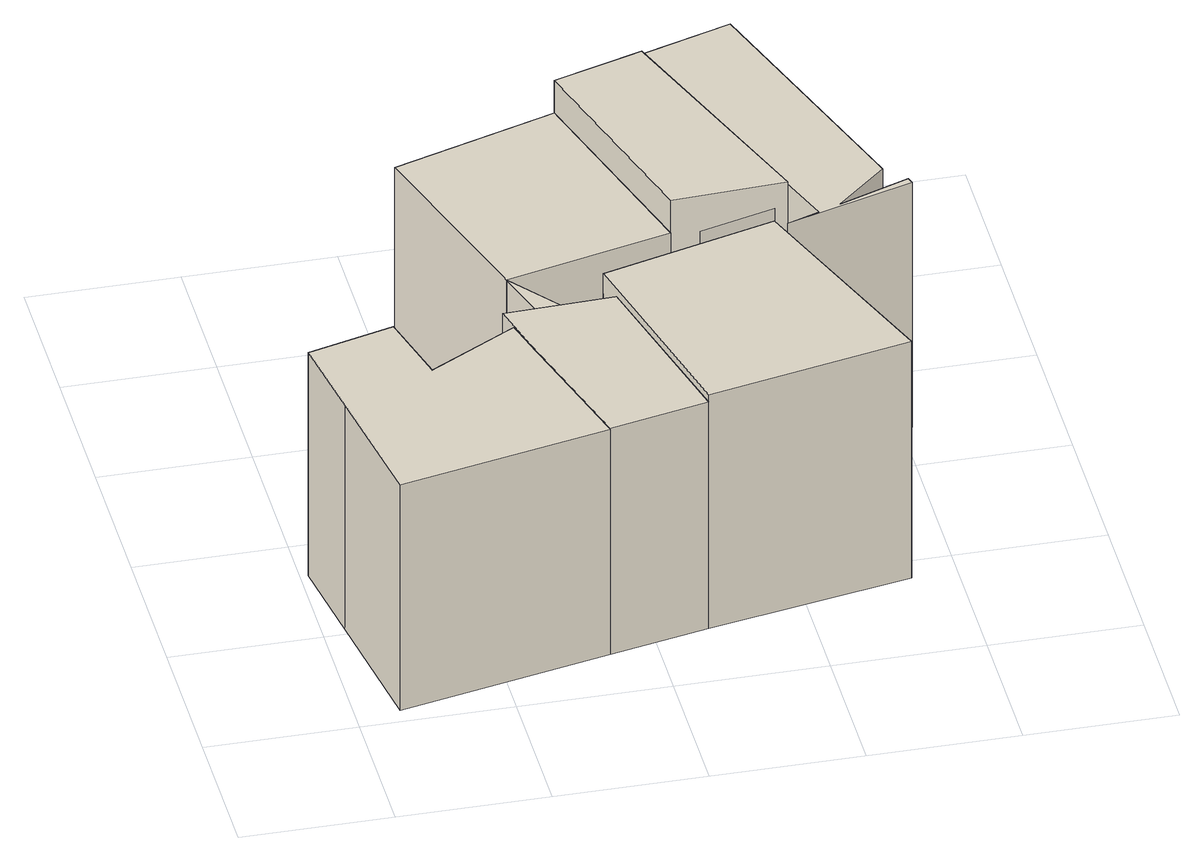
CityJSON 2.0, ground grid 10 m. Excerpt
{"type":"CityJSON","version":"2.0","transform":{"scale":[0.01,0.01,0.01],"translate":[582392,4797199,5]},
"CityObjects":{
"building1":{"type":"Building","children":["building1-1"],"geometry":[{"type":"MultiSurface","lod":"1","boundaries":[[[0,1,2,3]],[[1,4,5,2]],[[4,6,7,5]],[[6,8,9,7]],[[8,10,11,9]],[[10,12,13,11]],[[12,0,3,13]],[[12,10,8,6,4,1,0]]]}]},
"building1-1":{"type":"BuildingPart","attributes":{"name":"8297532_P","measuredHeight":16.97},"parents":["building1"],"geometry":[{"type":"MultiSurface","lod":"2","boundaries":[[[0,1,2,3]],[[1,4,5,2]],[[4,6,7,5]],[[6,8,9,7]],[[8,10,11,9]],[[10,12,13,11]],[[12,0,3,13]],[[12,10,8,6,4,1,0]]],"semantics":{"surfaces":[{"type":"WallSurface"},{"type":"RoofSurface"}],"values":[0,0,0,0,0,0,0,1]}}]},
"building2":{"type":"Building","children":["building2-1"],"geometry":[{"type":"MultiSurface","lod":"1","boundaries":[[[14,15,16,17]],[[15,18,19,16]],[[18,20,21,19]],[[20,22,11,21]],[[22,14,17,11]],[[22,20,18,15,14]]]}]},
"building2-1":{"type":"BuildingPart","attributes":{"name":"8297519_P","measuredHeight":17.11},"parents":["building2"],"geometry":[{"type":"MultiSurface","lod":"2","boundaries":[[[14,15,16,17]],[[15,18,19,16]],[[18,20,21,19]],[[20,22,11,21]],[[22,14,17,11]],[[22,20,18,15,14]]],"semantics":{"surfaces":[{"type":"WallSurface"},{"type":"RoofSurface"}],"values":[0,0,0,0,0,1]}}]},
"building3":{"type":"Building","children":["building3-1"],"geometry":[{"type":"MultiSurface","lod":"1","boundaries":[[[23,24,25,26]],[[24,27,28,25]],[[27,29,30,28]],[[29,31,32,30]],[[31,33,34,32]],[[33,23,26,34]],[[35,36,37,38]],[[33,31,29,27,24,23]]]}]},
"building3-1":{"type":"BuildingPart","attributes":{"name":"8297504_P","measuredHeight":15.7},"parents":["building3"],"geometry":[{"type":"MultiSurface","lod":"2","boundaries":[[[23,24,25,26]],[[24,27,28,25]],[[27,29,30,28]],[[29,31,32,30]],[[31,33,34,32]],[[33,23,26,34]],[[35,36,37,38]],[[33,31,29,27,24,23]]],"semantics":{"surfaces":[{"type":"WallSurface"},{"type":"RoofSurface"}],"values":[0,0,0,0,0,0,0,1]}}]},
"building4":{"type":"Building","children":["building4-1"],"geometry":[{"type":"MultiSurface","lod":"1","boundaries":[[[39,40,38,41]],[[40,42,43,38]],[[42,44,45,43]],[[44,39,41,45]],[[44,42,40,39]]]}]},
"building4-1":{"type":"BuildingPart","attributes":{"name":"8297506_P","measuredHeight":17.65},"parents":["building4"],"geometry":[{"type":"MultiSurface","lod":"2","boundaries":[[[39,40,38,41]],[[40,42,43,38]],[[42,44,45,43]],[[44,39,41,45]],[[44,42,40,39]]],"semantics":{"surfaces":[{"type":"WallSurface"},{"type":"RoofSurface"}],"values":[0,0,0,0,1]}}]},
"building5":{"type":"Building","children":["building5-1"],"geometry":[{"type":"MultiSurface","lod":"1","boundaries":[[[46,47,48,37]],[[49,50,32,51]],[[50,52,53,32]],[[52,54,55,53]],[[54,49,51,55]],[[54,52,50,49]]]}]},
"building5-1":{"type":"BuildingPart","attributes":{"name":"8297527_P","measuredHeight":18.24},"parents":["building5"],"geometry":[{"type":"MultiSurface","lod":"2","boundaries":[[[46,47,48,37]],[[49,50,32,51]],[[50,52,53,32]],[[52,54,55,53]],[[54,49,51,55]],[[54,52,50,49]]],"semantics":{"surfaces":[{"type":"WallSurface"},{"type":"RoofSurface"}],"values":[0,0,0,0,0,1]}}]},
"building6":{"type":"Building","children":["building6-1"],"geometry":[{"type":"MultiSurface","lod":"1","boundaries":[[[56,57,58,59]],[[57,60,61,58]],[[60,62,63,61]],[[62,64,65,63]],[[64,66,67,65]],[[66,68,53,67]],[[68,69,70,53]],[[69,56,59,70]],[[69,68,66,64,62,60,57,56]]]}]},
"building6-1":{"type":"BuildingPart","attributes":{"name":"8297526_P","measuredHeight":18.17},"parents":["building6"],"geometry":[{"type":"MultiSurface","lod":"2","boundaries":[[[56,57,58,59]],[[57,60,61,58]],[[60,62,63,61]],[[62,64,65,63]],[[64,66,67,65]],[[66,68,53,67]],[[68,69,70,53]],[[69,56,59,70]],[[69,68,66,64,62,60,57,56]]],"semantics":{"surfaces":[{"type":"WallSurface"},{"type":"RoofSurface"}],"values":[0,0,0,0,0,0,0,0,1]}}]}
},
"vertices":[
[136,1008,1818],[41,1614,1818],[41,1614,128],[136,1008,119],[619,1771,1818],[619,1771,127],[749,1258,1818],[749,1258,130],[1345,1598,1818],[1345,1598,126],[1686,386,1818],[1686,386,111],[281,89,1818],[281,89,107],
[1403,1381,1826],[1309,1749,1826],[1309,1749,129],[1403,1381,123],[2040,1771,1826],[2040,1771,128],[2344,528,1826],[2344,528,108],[1686,386,1826],
[1448,2238,1724],[1750,1855,1724],[1750,1855,128],[1448,2238,139],[1575,1813,1724],[1575,1813,128],[1038,3581,1724],[1038,3581,162],[2137,3939,1724],[2137,3939,168],[2553,2509,1724],[2553,2509,139],[1997,1957,1724],[2658,2139,1724],[2658,2139,132],[1997,1957,133],
[2346,528,1879],[1997,1957,1879],[2346,528,108],[3162,2278,1879],[3162,2278,110],[3703,816,1879],[3703,816,85],
[2658,2139,1970],[3164,2279,1970],[3164,2279,110],[2555,2510,1970],[2137,3939,1970],[2555,2510,139],[2736,4128,1970],[2736,4128,164],[3309,2544,1970],[3309,2544,113],
[3922,2583,1947],[3580,2271,1947],[3580,2271,92],[3922,2583,92],[4053,2446,1947],[4053,2446,89],[4068,2401,1947],[4068,2401,89],[3215,2135,1947],[3215,2135,106],[3430,2215,1947],[3430,2215,95],[2736,4128,1947],[3345,4326,1947],[3345,4326,155]
]}
